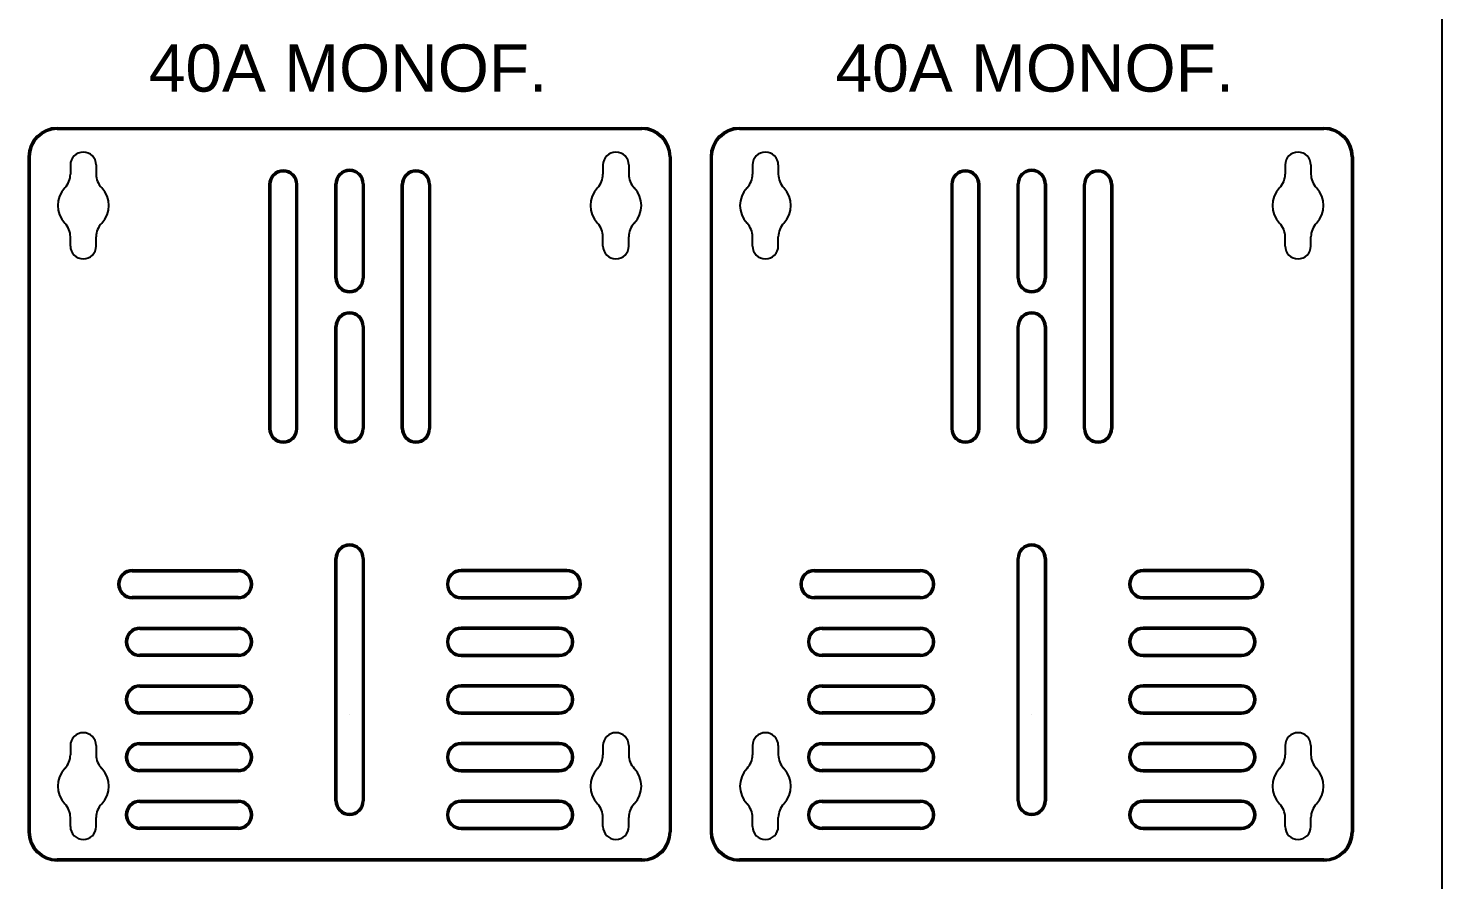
# Model space of a CAD drawing. Header units: millimetres. Extents: x 425 to 646, y 332 to 411.
# Drawn here: x 495.8099 to 496.1699, y 359.3698 to 359.5866 of the extents above; entities that cross this region are included whole.
import ezdxf

# ---------------------------------------------------------------- set-up
doc = ezdxf.new("R2010")
doc.units = ezdxf.units.MM
doc.styles.add('ARIAL', font='arial.ttf')

msp = doc.modelspace()

# ---------------------------------------------------------------- linework, layer by layer
for p, q in [((496.1699152381539, 359.8201881768011), (496.1699152381539, 359.0601881768011)), ((495.8172640768994, 359.5612363815435), (495.9661640768996, 359.5612363815435)), ((495.8172640768994, 359.5608363815434), (495.9661640768996, 359.5608363815434)), ((495.9910224586952, 359.5612363815435), (496.1399224586949, 359.5612363815435)), ((495.9910224586952, 359.5608363815434), (496.1399224586949, 359.5608363815434)), ((495.959549663892, 359.5550364148196), (495.959549663892, 359.5550364148196)), ((496.1333080456876, 359.5550364148196), (496.1333080456876, 359.5550364148196)), ((495.8098640768995, 359.5538363815433), (495.8098640768995, 359.3819563815432)), ((495.8102640768996, 359.5538363815433), (495.8102640768996, 359.3819563815432)), ((495.820593489907, 359.5517514148196), (495.820593489907, 359.5494119257751)), ((495.827163489907, 359.5517514148196), (495.827163489907, 359.5494119257751)), ((495.956264663892, 359.5517514148196), (495.956264663892, 359.5494119257751)), ((495.962834663892, 359.5517514148196), (495.962834663892, 359.5494119257751)), ((495.9731640768996, 359.5538363815433), (495.9731640768996, 359.3819563815432)), ((495.9735640768993, 359.5538363815433), (495.9735640768993, 359.3819563815432)), ((495.983622458695, 359.5538363815433), (495.983622458695, 359.3819563815432)), ((495.9840224586952, 359.5538363815433), (495.9840224586952, 359.3819563815432)), ((495.9943518717026, 359.5517514148196), (495.9943518717026, 359.5494119257751)), ((496.0009218717024, 359.5517514148196), (496.0009218717024, 359.5494119257751)), ((496.1300230456876, 359.5517514148196), (496.1300230456876, 359.5494119257751)), ((496.1365930456876, 359.5517514148196), (496.1365930456876, 359.5494119257751)), ((496.1469224586952, 359.5538363815433), (496.1469224586952, 359.3819563815432)), ((496.1473224586949, 359.5538363815433), (496.1473224586949, 359.3819563815432)), ((495.8711640768996, 359.5467863815436), (495.8711640768996, 359.4846363815432)), ((495.8715640768995, 359.5467863815436), (495.8715640768995, 359.4846363815432)), ((495.8780640768994, 359.4846363815432), (495.8780640768994, 359.5467863815436)), ((495.8784640768995, 359.4846363815432), (495.8784640768995, 359.5467863815436)), ((495.8880640768994, 359.5229363815436), (495.8880640768994, 359.5469363815434)), ((495.8884640768993, 359.5229363815436), (495.8884640768993, 359.5469363815434)), ((495.8949640768995, 359.5469363815434), (495.8949640768995, 359.5229363815436)), ((495.8953640768996, 359.5469363815434), (495.8953640768996, 359.5229363815436)), ((495.9049640768995, 359.4846363815432), (495.9049640768995, 359.5467863815436)), ((495.9053640768996, 359.4846363815432), (495.9053640768996, 359.5467863815436)), ((495.9118640768993, 359.5467863815436), (495.9118640768993, 359.4846363815432)), ((495.9122640768995, 359.5467863815436), (495.9122640768995, 359.4846363815432)), ((496.0449224586951, 359.5467863815436), (496.0449224586951, 359.4846363815432)), ((496.045322458695, 359.5467863815436), (496.045322458695, 359.4846363815432)), ((496.051822458695, 359.4846363815432), (496.051822458695, 359.5467863815436)), ((496.0522224586949, 359.4846363815432), (496.0522224586949, 359.5467863815436)), ((496.0618224586952, 359.5229363815436), (496.0618224586952, 359.5469363815434)), ((496.0622224586951, 359.5229363815436), (496.0622224586951, 359.5469363815434)), ((496.068722458695, 359.5469363815434), (496.068722458695, 359.5229363815436)), ((496.0691224586952, 359.5469363815434), (496.0691224586952, 359.5229363815436)), ((496.078722458695, 359.4846363815432), (496.078722458695, 359.5467863815436)), ((496.0791224586949, 359.4846363815432), (496.0791224586949, 359.5467863815436)), ((496.0856224586951, 359.5467863815436), (496.0856224586951, 359.4846363815432)), ((496.086022458695, 359.5467863815436), (496.086022458695, 359.4846363815432)), ((495.820593489907, 359.5311214148196), (495.820593489907, 359.5334609038641)), ((495.827163489907, 359.5311214148196), (495.827163489907, 359.5334609038641)), ((495.956264663892, 359.5311214148196), (495.956264663892, 359.5334609038641)), ((495.962834663892, 359.5311214148196), (495.962834663892, 359.5334609038641)), ((495.9943518717026, 359.5311214148196), (495.9943518717026, 359.5334609038641)), ((496.0009218717024, 359.5311214148196), (496.0009218717024, 359.5334609038641)), ((496.1300230456876, 359.5311214148196), (496.1300230456876, 359.5334609038641)), ((496.1365930456876, 359.5311214148196), (496.1365930456876, 359.5334609038641)), ((495.8880640768994, 359.4846363815432), (495.8880640768994, 359.5106363815432)), ((495.8884640768993, 359.4846363815432), (495.8884640768993, 359.5106363815432)), ((495.8949640768995, 359.5106363815432), (495.8949640768995, 359.4846363815432)), ((495.8953640768996, 359.5106363815432), (495.8953640768996, 359.4846363815432)), ((496.0618224586952, 359.4846363815432), (496.0618224586952, 359.5106363815432)), ((496.0622224586951, 359.4846363815432), (496.0622224586951, 359.5106363815432)), ((496.068722458695, 359.5106363815432), (496.068722458695, 359.4846363815432)), ((496.0691224586952, 359.5106363815432), (496.0691224586952, 359.4846363815432)), ((495.8917140768995, 359.4813863815434), (495.8917140768995, 359.4813863815434)), ((495.8917140768995, 359.4813863815434), (495.8917140768995, 359.4813863815434)), ((495.8917140768995, 359.4813863815434), (495.8917140768995, 359.4813863815434)), ((495.8917140768995, 359.4805863815436), (495.8917140768995, 359.4805863815436)), ((495.8917140768995, 359.4805863815436), (495.8917140768995, 359.4805863815436)), ((495.8917140768995, 359.4805863815436), (495.8917140768995, 359.4805863815436)), ((496.0654724586951, 359.4813863815434), (496.0654724586951, 359.4813863815434)), ((496.0654724586951, 359.4813863815434), (496.0654724586951, 359.4813863815434)), ((496.0654724586951, 359.4813863815434), (496.0654724586951, 359.4813863815434)), ((496.0654724586951, 359.4805863815436), (496.0654724586951, 359.4805863815436)), ((496.0654724586951, 359.4805863815436), (496.0654724586951, 359.4805863815436)), ((496.0654724586951, 359.4805863815436), (496.0654724586951, 359.4805863815436)), ((495.8880640768994, 359.3898363815433), (495.8880640768994, 359.4515363815433)), ((495.8884640768993, 359.3898363815433), (495.8884640768993, 359.4515363815433)), ((495.8949640768995, 359.4515363815433), (495.8949640768995, 359.3898363815433)), ((495.8953640768996, 359.4515363815433), (495.8953640768996, 359.3898363815433)), ((496.0618224586952, 359.3898363815433), (496.0618224586952, 359.4515363815433)), ((496.0622224586951, 359.3898363815433), (496.0622224586951, 359.4515363815433)), ((496.068722458695, 359.4515363815433), (496.068722458695, 359.3898363815433)), ((496.0691224586952, 359.4515363815433), (496.0691224586952, 359.3898363815433)), ((495.8363641036365, 359.4486563767932), (495.8633141036362, 359.4486563767932)), ((495.8363641036365, 359.4482563767933), (495.8633141036362, 359.4482563767933)), ((495.9470640501627, 359.4486563767932), (495.9201140501623, 359.4486563767932)), ((495.9470640501627, 359.4482563767933), (495.9201140501623, 359.4482563767933)), ((496.0101224854321, 359.4486563767932), (496.037072485432, 359.4486563767932)), ((496.0101224854321, 359.4482563767933), (496.037072485432, 359.4482563767933)), ((496.1208224319583, 359.4486563767932), (496.0938724319581, 359.4486563767932)), ((496.1208224319583, 359.4482563767933), (496.0938724319581, 359.4482563767933)), ((495.8331141036365, 359.4450063767931), (495.8331141036365, 359.4450063767931)), ((495.8665641036364, 359.4450063767931), (495.8665641036364, 359.4450063767931)), ((495.9168640501626, 359.4450063767931), (495.9168640501626, 359.4450063767931)), ((495.9503140501627, 359.4450063767931), (495.9503140501627, 359.4450063767931)), ((496.0068724854321, 359.4450063767931), (496.0068724854321, 359.4450063767931)), ((496.040322485432, 359.4450063767931), (496.040322485432, 359.4450063767931)), ((496.0906224319579, 359.4450063767931), (496.0906224319579, 359.4450063767931)), ((496.124072431958, 359.4450063767931), (496.124072431958, 359.4450063767931)), ((495.8633141036362, 359.4417563767934), (495.8363641036365, 359.4417563767934)), ((495.8633141036362, 359.4413563767932), (495.8363641036365, 359.4413563767932)), ((495.9201140501623, 359.4417563767934), (495.9470640501627, 359.4417563767934)), ((495.9201140501623, 359.4413563767932), (495.9470640501627, 359.4413563767932)), ((496.037072485432, 359.4417563767934), (496.0101224854321, 359.4417563767934)), ((496.037072485432, 359.4413563767932), (496.0101224854321, 359.4413563767932)), ((496.0938724319581, 359.4417563767934), (496.1208224319583, 359.4417563767934)), ((496.0938724319581, 359.4413563767932), (496.1208224319583, 359.4413563767932)), ((495.8383141036364, 359.4339763767932), (495.8633141036362, 359.4339763767932)), ((495.8383141036364, 359.4335763767933), (495.8633141036362, 359.4335763767933)), ((495.9451140501624, 359.4339763767932), (495.9201140501623, 359.4339763767932)), ((495.9451140501624, 359.4335763767933), (495.9201140501623, 359.4335763767933)), ((496.0120724854319, 359.4339763767932), (496.037072485432, 359.4339763767932)), ((496.0120724854319, 359.4335763767933), (496.037072485432, 359.4335763767933)), ((496.118872431958, 359.4339763767932), (496.0938724319581, 359.4339763767932)), ((496.118872431958, 359.4335763767933), (496.0938724319581, 359.4335763767933)), ((495.8633141036362, 359.4270763767931), (495.8383141036364, 359.4270763767931)), ((495.8633141036362, 359.4266763767935), (495.8383141036364, 359.4266763767935)), ((495.9201140501623, 359.4270763767931), (495.9451140501624, 359.4270763767931)), ((495.9201140501623, 359.4266763767935), (495.9451140501624, 359.4266763767935)), ((496.037072485432, 359.4270763767931), (496.0120724854319, 359.4270763767931)), ((496.037072485432, 359.4266763767935), (496.0120724854319, 359.4266763767935)), ((496.0938724319581, 359.4270763767931), (496.118872431958, 359.4270763767931)), ((496.0938724319581, 359.4266763767935), (496.118872431958, 359.4266763767935)), ((495.8383141036364, 359.4192963767932), (495.8633141036362, 359.4192963767932)), ((495.8383141036364, 359.4188963767931), (495.8633141036362, 359.4188963767931)), ((495.9451140501624, 359.4192963767932), (495.9201140501623, 359.4192963767932)), ((495.9451140501624, 359.4188963767931), (495.9201140501623, 359.4188963767931)), ((496.0120724854319, 359.4192963767932), (496.037072485432, 359.4192963767932)), ((496.0120724854319, 359.4188963767931), (496.037072485432, 359.4188963767931)), ((496.118872431958, 359.4192963767932), (496.0938724319581, 359.4192963767932)), ((496.118872431958, 359.4188963767931), (496.0938724319581, 359.4188963767931)), ((495.8633141036362, 359.4123963767934), (495.8383141036364, 359.4123963767934)), ((495.8633141036362, 359.4119963767932), (495.8383141036364, 359.4119963767932)), ((495.8917140768995, 359.4117863815434), (495.8917140768995, 359.4117863815434)), ((495.8917140768995, 359.4117863815434), (495.8917140768995, 359.4117863815434)), ((495.8917140768995, 359.4117863815434), (495.8917140768995, 359.4117863815434)), ((495.9201140501623, 359.4123963767934), (495.9451140501624, 359.4123963767934)), ((495.9201140501623, 359.4119963767932), (495.9451140501624, 359.4119963767932)), ((496.037072485432, 359.4123963767934), (496.0120724854319, 359.4123963767934)), ((496.037072485432, 359.4119963767932), (496.0120724854319, 359.4119963767932)), ((496.0654724586951, 359.4117863815434), (496.0654724586951, 359.4117863815434)), ((496.0654724586951, 359.4117863815434), (496.0654724586951, 359.4117863815434)), ((496.0654724586951, 359.4117863815434), (496.0654724586951, 359.4117863815434)), ((496.0938724319581, 359.4123963767934), (496.118872431958, 359.4123963767934)), ((496.0938724319581, 359.4119963767932), (496.118872431958, 359.4119963767932)), ((495.8238784899068, 359.4071864148198), (495.8238784899068, 359.4071864148198)), ((495.959549663892, 359.4071864148198), (495.959549663892, 359.4071864148198)), ((495.9976368717026, 359.4071864148198), (495.9976368717026, 359.4071864148198)), ((496.1333080456876, 359.4071864148198), (496.1333080456876, 359.4071864148198)), ((495.820593489907, 359.4039014148198), (495.820593489907, 359.401561925775)), ((495.827163489907, 359.4039014148198), (495.827163489907, 359.401561925775)), ((495.8383141036364, 359.4046163767935), (495.8633141036362, 359.4046163767935)), ((495.8383141036364, 359.4042163767933), (495.8633141036362, 359.4042163767933)), ((495.9451140501624, 359.4046163767935), (495.9201140501623, 359.4046163767935)), ((495.9451140501624, 359.4042163767933), (495.9201140501623, 359.4042163767933)), ((495.956264663892, 359.4039014148198), (495.956264663892, 359.401561925775)), ((495.962834663892, 359.4039014148198), (495.962834663892, 359.401561925775)), ((495.9943518717026, 359.4039014148198), (495.9943518717026, 359.401561925775)), ((496.0009218717024, 359.4039014148198), (496.0009218717024, 359.401561925775)), ((496.0120724854319, 359.4046163767935), (496.037072485432, 359.4046163767935)), ((496.0120724854319, 359.4042163767933), (496.037072485432, 359.4042163767933)), ((496.118872431958, 359.4046163767935), (496.0938724319581, 359.4046163767935)), ((496.118872431958, 359.4042163767933), (496.0938724319581, 359.4042163767933)), ((496.1300230456876, 359.4039014148198), (496.1300230456876, 359.401561925775)), ((496.1365930456876, 359.4039014148198), (496.1365930456876, 359.401561925775)), ((495.8633141036362, 359.3977163767931), (495.8383141036364, 359.3977163767931)), ((495.8633141036362, 359.3973163767932), (495.8383141036364, 359.3973163767932)), ((495.9201140501623, 359.3977163767931), (495.9451140501624, 359.3977163767931)), ((495.9201140501623, 359.3973163767932), (495.9451140501624, 359.3973163767932)), ((496.037072485432, 359.3977163767931), (496.0120724854319, 359.3977163767931)), ((496.037072485432, 359.3973163767932), (496.0120724854319, 359.3973163767932)), ((496.0938724319581, 359.3977163767931), (496.118872431958, 359.3977163767931)), ((496.0938724319581, 359.3973163767932), (496.118872431958, 359.3973163767932)), ((495.8383141036364, 359.3899363767932), (495.8633141036362, 359.3899363767932)), ((495.8383141036364, 359.3895363767933), (495.8633141036362, 359.3895363767933)), ((495.9451140501624, 359.3899363767932), (495.9201140501623, 359.3899363767932)), ((495.9451140501624, 359.3895363767933), (495.9201140501623, 359.3895363767933)), ((496.0120724854319, 359.3899363767932), (496.037072485432, 359.3899363767932)), ((496.0120724854319, 359.3895363767933), (496.037072485432, 359.3895363767933)), ((496.118872431958, 359.3899363767932), (496.0938724319581, 359.3899363767932)), ((496.118872431958, 359.3895363767933), (496.0938724319581, 359.3895363767933)), ((495.820593489907, 359.3832714148195), (495.820593489907, 359.3856109038643)), ((495.827163489907, 359.3832714148195), (495.827163489907, 359.3856109038643)), ((495.827163489907, 359.3832714148195), (495.827163489907, 359.3856109038643)), ((495.956264663892, 359.3832714148195), (495.956264663892, 359.3856109038643)), ((495.962834663892, 359.3832714148195), (495.962834663892, 359.3856109038643)), ((495.9943518717026, 359.3832714148195), (495.9943518717026, 359.3856109038643)), ((496.0009218717024, 359.3832714148195), (496.0009218717024, 359.3856109038643)), ((496.0009218717024, 359.3832714148195), (496.0009218717024, 359.3856109038643)), ((496.1300230456876, 359.3832714148195), (496.1300230456876, 359.3856109038643)), ((496.1365930456876, 359.3832714148195), (496.1365930456876, 359.3856109038643)), ((495.8633141036362, 359.3830363767934), (495.8383141036364, 359.3830363767934)), ((495.8633141036362, 359.3826363767932), (495.8383141036364, 359.3826363767932)), ((495.9201140501623, 359.3830363767934), (495.9451140501624, 359.3830363767934)), ((495.9201140501623, 359.3826363767932), (495.9451140501624, 359.3826363767932)), ((496.037072485432, 359.3830363767934), (496.0120724854319, 359.3830363767934)), ((496.037072485432, 359.3826363767932), (496.0120724854319, 359.3826363767932)), ((496.0938724319581, 359.3830363767934), (496.118872431958, 359.3830363767934)), ((496.0938724319581, 359.3826363767932), (496.118872431958, 359.3826363767932)), ((495.9661640768996, 359.3749563815434), (495.8172640768994, 359.3749563815434)), ((495.9661640768996, 359.3745563815435), (495.8172640768994, 359.3745563815435)), ((496.1399224586949, 359.3749563815434), (495.9910224586952, 359.3749563815434)), ((496.1399224586949, 359.3745563815435), (495.9910224586952, 359.3745563815435))]:
    msp.add_line(p, q)
for centre, radius, start, end in [((495.8172640768994, 359.5538363815433), 0.007399999999999999, 90, 180), ((495.8172640768994, 359.5538363815433), 0.006999999999999999, 90, 180), ((495.9661640768996, 359.5538363815433), 0.007399999999999999, 0, 90), ((495.9661640768996, 359.5538363815433), 0.006999999999999999, 0, 90), ((495.9910224586952, 359.5538363815433), 0.007399999999999999, 90, 180), ((495.9910224586952, 359.5538363815433), 0.006999999999999999, 90, 180), ((496.1399224586949, 359.5538363815433), 0.007399999999999999, 0, 90), ((496.1399224586949, 359.5538363815433), 0.006999999999999999, 0, 90), ((495.8238784899068, 359.5517514148196), 0.003285, 90, 180), ((495.8238784899068, 359.5517514148196), 0.003285, 0, 90), ((495.959549663892, 359.5517514148196), 0.003285, 90, 180), ((495.959549663892, 359.5517514148196), 0.003285, 0, 90), ((495.9976368717026, 359.5517514148196), 0.003285, 90, 180), ((495.9976368717026, 359.5517514148196), 0.003285, 0, 90), ((496.1333080456876, 359.5517514148196), 0.003285, 90, 180), ((496.1333080456876, 359.5517514148196), 0.003285, 0, 90), ((495.8155934899069, 359.5494119257751), 0.004999999999999999, 316.0903885714994, 0), ((495.8321634899069, 359.5494119257751), 0.004999999999999999, 180, 223.9096114285005), ((495.8748140768994, 359.5467863815436), 0.003649999999999999, 90, 180), ((495.8748140768994, 359.5467863815436), 0.003249999999999999, 90, 180), ((495.8748140768994, 359.5467863815436), 0.003649999999999999, 0, 90), ((495.8748140768994, 359.5467863815436), 0.003249999999999999, 0, 90), ((495.8917140768995, 359.5469363815434), 0.003649999999999999, 90, 180), ((495.8917140768995, 359.5469363815434), 0.003249999999999999, 90, 180), ((495.8917140768995, 359.5469363815434), 0.003649999999999999, 0, 90), ((495.8917140768995, 359.5469363815434), 0.003249999999999999, 0, 90), ((495.9086140768994, 359.5467863815436), 0.003649999999999999, 90, 180), ((495.9086140768994, 359.5467863815436), 0.003249999999999999, 90, 180), ((495.9086140768994, 359.5467863815436), 0.003649999999999999, 0, 90), ((495.9086140768994, 359.5467863815436), 0.003249999999999999, 0, 90), ((495.9512646638921, 359.5494119257751), 0.004999999999999999, 316.0903885714994, 0), ((495.9678346638921, 359.5494119257751), 0.004999999999999999, 180, 223.9096114285005), ((495.9893518717027, 359.5494119257751), 0.004999999999999999, 316.0903885714994, 0), ((496.0059218717025, 359.5494119257751), 0.004999999999999999, 180, 223.9096114285005), ((496.048572458695, 359.5467863815436), 0.003649999999999999, 90, 180), ((496.048572458695, 359.5467863815436), 0.003249999999999999, 90, 180), ((496.048572458695, 359.5467863815436), 0.003649999999999999, 0, 90), ((496.048572458695, 359.5467863815436), 0.003249999999999999, 0, 90), ((496.0654724586951, 359.5469363815434), 0.003649999999999999, 90, 180), ((496.0654724586951, 359.5469363815434), 0.003249999999999999, 90, 180), ((496.0654724586951, 359.5469363815434), 0.003649999999999999, 0, 90), ((496.0654724586951, 359.5469363815434), 0.003249999999999999, 0, 90), ((496.0823724586949, 359.5467863815436), 0.003649999999999999, 90, 180), ((496.0823724586949, 359.5467863815436), 0.003249999999999999, 90, 180), ((496.0823724586949, 359.5467863815436), 0.003649999999999999, 0, 90), ((496.0823724586949, 359.5467863815436), 0.003249999999999999, 0, 90), ((496.1250230456874, 359.5494119257751), 0.004999999999999999, 316.0903885714994, 0), ((496.1415930456877, 359.5494119257751), 0.004999999999999999, 180, 223.9096114285005), ((495.8238784899068, 359.5414364148196), 0.006499999999999999, 136.0903885714995, 223.9096114285005), ((495.8238784899068, 359.5414364148196), 0.006499999999999999, 316.0903885714994, 43.9096114285005), ((495.959549663892, 359.5414364148196), 0.006499999999999999, 136.0903885714995, 223.9096114285005), ((495.959549663892, 359.5414364148196), 0.006499999999999999, 316.0903885714994, 43.9096114285005), ((495.9976368717026, 359.5414364148196), 0.006499999999999999, 136.0903885714995, 223.9096114285005), ((495.9976368717026, 359.5414364148196), 0.006499999999999999, 316.0903885714994, 43.9096114285005), ((496.1333080456876, 359.5414364148196), 0.006499999999999999, 136.0903885714995, 223.9096114285005), ((496.1333080456876, 359.5414364148196), 0.006499999999999999, 316.0903885714994, 43.9096114285005), ((495.8155934899069, 359.5334609038641), 0.004999999999999999, 0, 43.9096114285005), ((495.8321634899069, 359.5334609038641), 0.004999999999999999, 136.0903885714995, 180), ((495.9512646638921, 359.5334609038641), 0.004999999999999999, 0, 43.9096114285005), ((495.9678346638921, 359.5334609038641), 0.004999999999999999, 136.0903885714995, 180), ((495.9893518717027, 359.5334609038641), 0.004999999999999999, 0, 43.9096114285005), ((496.0059218717025, 359.5334609038641), 0.004999999999999999, 136.0903885714995, 180), ((496.1250230456874, 359.5334609038641), 0.004999999999999999, 0, 43.9096114285005), ((496.1415930456877, 359.5334609038641), 0.004999999999999999, 136.0903885714995, 180), ((495.8238784899068, 359.5311214148196), 0.003285, 180, 270), ((495.8238784899068, 359.5311214148196), 0.003285, 270, 0), ((495.959549663892, 359.5311214148196), 0.003285, 180, 270), ((495.959549663892, 359.5311214148196), 0.003285, 270, 0), ((495.9976368717026, 359.5311214148196), 0.003285, 180, 270), ((495.9976368717026, 359.5311214148196), 0.003285, 270, 0), ((496.1333080456876, 359.5311214148196), 0.003285, 180, 270), ((496.1333080456876, 359.5311214148196), 0.003285, 270, 0), ((495.8917140768995, 359.5229363815436), 0.003649999999999999, 180, 270), ((495.8917140768995, 359.5229363815436), 0.003249999999999999, 180, 270), ((495.8917140768995, 359.5229363815436), 0.003649999999999999, 270, 0), ((495.8917140768995, 359.5229363815436), 0.003249999999999999, 270, 0), ((496.0654724586951, 359.5229363815436), 0.003649999999999999, 180, 270), ((496.0654724586951, 359.5229363815436), 0.003249999999999999, 180, 270), ((496.0654724586951, 359.5229363815436), 0.003649999999999999, 270, 0), ((496.0654724586951, 359.5229363815436), 0.003249999999999999, 270, 0), ((495.8917140768995, 359.5106363815432), 0.003649999999999999, 90, 180), ((495.8917140768995, 359.5106363815432), 0.003249999999999999, 90, 180), ((495.8917140768995, 359.5106363815432), 0.003649999999999999, 0, 90), ((495.8917140768995, 359.5106363815432), 0.003249999999999999, 0, 90), ((496.0654724586951, 359.5106363815432), 0.003649999999999999, 90, 180), ((496.0654724586951, 359.5106363815432), 0.003249999999999999, 90, 180), ((496.0654724586951, 359.5106363815432), 0.003649999999999999, 0, 90), ((496.0654724586951, 359.5106363815432), 0.003249999999999999, 0, 90), ((495.8748140768994, 359.4846363815432), 0.003649999999999999, 180, 270), ((495.8748140768994, 359.4846363815432), 0.003249999999999999, 180, 270), ((495.8748140768994, 359.4846363815432), 0.003249999999999999, 270, 0), ((495.8748140768994, 359.4846363815432), 0.003649999999999999, 270, 0), ((495.8917140768995, 359.4846363815432), 0.003649999999999999, 180, 270), ((495.8917140768995, 359.4846363815432), 0.003249999999999999, 180, 270), ((495.8917140768995, 359.4846363815432), 0.003649999999999999, 270, 0), ((495.8917140768995, 359.4846363815432), 0.003249999999999999, 270, 0), ((495.9086140768994, 359.4846363815432), 0.003649999999999999, 180, 270), ((495.9086140768994, 359.4846363815432), 0.003249999999999999, 180, 270), ((495.9086140768994, 359.4846363815432), 0.003249999999999999, 270, 0), ((495.9086140768994, 359.4846363815432), 0.003649999999999999, 270, 0), ((496.048572458695, 359.4846363815432), 0.003649999999999999, 180, 270), ((496.048572458695, 359.4846363815432), 0.003249999999999999, 180, 270), ((496.048572458695, 359.4846363815432), 0.003249999999999999, 270, 0), ((496.048572458695, 359.4846363815432), 0.003649999999999999, 270, 0), ((496.0654724586951, 359.4846363815432), 0.003649999999999999, 180, 270), ((496.0654724586951, 359.4846363815432), 0.003249999999999999, 180, 270), ((496.0654724586951, 359.4846363815432), 0.003649999999999999, 270, 0), ((496.0654724586951, 359.4846363815432), 0.003249999999999999, 270, 0), ((496.0823724586949, 359.4846363815432), 0.003649999999999999, 180, 270), ((496.0823724586949, 359.4846363815432), 0.003249999999999999, 180, 270), ((496.0823724586949, 359.4846363815432), 0.003249999999999999, 270, 0), ((496.0823724586949, 359.4846363815432), 0.003649999999999999, 270, 0), ((495.8917140768995, 359.4515363815433), 0.003649999999999999, 90, 180), ((495.8917140768995, 359.4515363815433), 0.003249999999999999, 90, 180), ((495.8917140768995, 359.4515363815433), 0.003649999999999999, 0, 90), ((495.8917140768995, 359.4515363815433), 0.003249999999999999, 0, 90), ((496.0654724586951, 359.4515363815433), 0.003649999999999999, 90, 180), ((496.0654724586951, 359.4515363815433), 0.003249999999999999, 90, 180), ((496.0654724586951, 359.4515363815433), 0.003649999999999999, 0, 90), ((496.0654724586951, 359.4515363815433), 0.003249999999999999, 0, 90), ((495.8363641036365, 359.4450063767931), 0.003649999999999999, 90, 180), ((495.8363641036365, 359.4450063767931), 0.003249999999999999, 90, 180), ((495.8633141036362, 359.4450063767931), 0.003649999999999999, 0, 90), ((495.8633141036362, 359.4450063767931), 0.003249999999999999, 0, 90), ((495.9201140501623, 359.4450063767931), 0.003649999999999999, 90, 180), ((495.9201140501623, 359.4450063767931), 0.003249999999999999, 90, 180), ((495.9470640501627, 359.4450063767931), 0.003649999999999999, 0, 90), ((495.9470640501627, 359.4450063767931), 0.003249999999999999, 0, 90), ((496.0101224854321, 359.4450063767931), 0.003649999999999999, 90, 180), ((496.0101224854321, 359.4450063767931), 0.003249999999999999, 90, 180), ((496.037072485432, 359.4450063767931), 0.003649999999999999, 0, 90), ((496.037072485432, 359.4450063767931), 0.003249999999999999, 0, 90), ((496.0938724319581, 359.4450063767931), 0.003649999999999999, 90, 180), ((496.0938724319581, 359.4450063767931), 0.003249999999999999, 90, 180), ((496.1208224319583, 359.4450063767931), 0.003649999999999999, 0, 90), ((496.1208224319583, 359.4450063767931), 0.003249999999999999, 0, 90), ((495.8363641036365, 359.4450063767931), 0.003649999999999999, 180, 270), ((495.8363641036365, 359.4450063767931), 0.003249999999999999, 180, 270), ((495.8633141036362, 359.4450063767931), 0.003649999999999999, 270, 0), ((495.8633141036362, 359.4450063767931), 0.003249999999999999, 270, 0), ((495.9201140501623, 359.4450063767931), 0.003649999999999999, 180, 270), ((495.9201140501623, 359.4450063767931), 0.003249999999999999, 180, 270), ((495.9470640501627, 359.4450063767931), 0.003249999999999999, 270, 0), ((495.9470640501627, 359.4450063767931), 0.003649999999999999, 270, 0), ((496.0101224854321, 359.4450063767931), 0.003649999999999999, 180, 270), ((496.0101224854321, 359.4450063767931), 0.003249999999999999, 180, 270), ((496.037072485432, 359.4450063767931), 0.003649999999999999, 270, 0), ((496.037072485432, 359.4450063767931), 0.003249999999999999, 270, 0), ((496.0938724319581, 359.4450063767931), 0.003649999999999999, 180, 270), ((496.0938724319581, 359.4450063767931), 0.003249999999999999, 180, 270), ((496.1208224319583, 359.4450063767931), 0.003249999999999999, 270, 0), ((496.1208224319583, 359.4450063767931), 0.003649999999999999, 270, 0), ((495.8383141036364, 359.4303263767933), 0.003649999999999999, 90, 180), ((495.8383141036364, 359.4303263767933), 0.003249999999999999, 90, 180), ((495.8633141036362, 359.4303263767933), 0.003649999999999999, 0, 90), ((495.8633141036362, 359.4303263767933), 0.003249999999999999, 0, 90), ((495.9201140501623, 359.4303263767933), 0.003649999999999999, 90, 180), ((495.9201140501623, 359.4303263767933), 0.003249999999999999, 90, 180), ((495.9451140501624, 359.4303263767933), 0.003649999999999999, 0, 90), ((495.9451140501624, 359.4303263767933), 0.003249999999999999, 0, 90), ((496.0120724854319, 359.4303263767933), 0.003649999999999999, 90, 180), ((496.0120724854319, 359.4303263767933), 0.003249999999999999, 90, 180), ((496.037072485432, 359.4303263767933), 0.003649999999999999, 0, 90), ((496.037072485432, 359.4303263767933), 0.003249999999999999, 0, 90), ((496.0938724319581, 359.4303263767933), 0.003649999999999999, 90, 180), ((496.0938724319581, 359.4303263767933), 0.003249999999999999, 90, 180), ((496.118872431958, 359.4303263767933), 0.003649999999999999, 0, 90), ((496.118872431958, 359.4303263767933), 0.003249999999999999, 0, 90), ((495.8383141036364, 359.4303263767933), 0.003649999999999999, 180, 270), ((495.8383141036364, 359.4303263767933), 0.003249999999999999, 180, 270), ((495.8633141036362, 359.4303263767933), 0.003249999999999999, 270, 0), ((495.8633141036362, 359.4303263767933), 0.003649999999999999, 270, 0), ((495.9201140501623, 359.4303263767933), 0.003649999999999999, 180, 270), ((495.9201140501623, 359.4303263767933), 0.003249999999999999, 180, 270), ((495.9451140501624, 359.4303263767933), 0.003649999999999999, 270, 0), ((495.9451140501624, 359.4303263767933), 0.003249999999999999, 270, 0), ((496.0120724854319, 359.4303263767933), 0.003649999999999999, 180, 270), ((496.0120724854319, 359.4303263767933), 0.003249999999999999, 180, 270), ((496.037072485432, 359.4303263767933), 0.003249999999999999, 270, 0), ((496.037072485432, 359.4303263767933), 0.003649999999999999, 270, 0), ((496.0938724319581, 359.4303263767933), 0.003649999999999999, 180, 270), ((496.0938724319581, 359.4303263767933), 0.003249999999999999, 180, 270), ((496.118872431958, 359.4303263767933), 0.003649999999999999, 270, 0), ((496.118872431958, 359.4303263767933), 0.003249999999999999, 270, 0), ((495.8383141036364, 359.4156463767933), 0.003649999999999999, 90, 180), ((495.8383141036364, 359.4156463767933), 0.003249999999999999, 90, 180), ((495.8633141036362, 359.4156463767933), 0.003649999999999999, 0, 90), ((495.8633141036362, 359.4156463767933), 0.003249999999999999, 0, 90), ((495.9201140501623, 359.4156463767933), 0.003649999999999999, 90, 180), ((495.9201140501623, 359.4156463767933), 0.003249999999999999, 90, 180), ((495.9451140501624, 359.4156463767933), 0.003649999999999999, 0, 90), ((495.9451140501624, 359.4156463767933), 0.003249999999999999, 0, 90), ((496.0120724854319, 359.4156463767933), 0.003649999999999999, 90, 180), ((496.0120724854319, 359.4156463767933), 0.003249999999999999, 90, 180), ((496.037072485432, 359.4156463767933), 0.003649999999999999, 0, 90), ((496.037072485432, 359.4156463767933), 0.003249999999999999, 0, 90), ((496.0938724319581, 359.4156463767933), 0.003649999999999999, 90, 180), ((496.0938724319581, 359.4156463767933), 0.003249999999999999, 90, 180), ((496.118872431958, 359.4156463767933), 0.003649999999999999, 0, 90), ((496.118872431958, 359.4156463767933), 0.003249999999999999, 0, 90), ((495.8383141036364, 359.4156463767933), 0.003649999999999999, 180, 270), ((495.8383141036364, 359.4156463767933), 0.003249999999999999, 180, 270), ((495.8633141036362, 359.4156463767933), 0.003649999999999999, 270, 0), ((495.8633141036362, 359.4156463767933), 0.003249999999999999, 270, 0), ((495.9201140501623, 359.4156463767933), 0.003649999999999999, 180, 270), ((495.9201140501623, 359.4156463767933), 0.003249999999999999, 180, 270), ((495.9451140501624, 359.4156463767933), 0.003649999999999999, 270, 0), ((495.9451140501624, 359.4156463767933), 0.003249999999999999, 270, 0), ((496.0120724854319, 359.4156463767933), 0.003649999999999999, 180, 270), ((496.0120724854319, 359.4156463767933), 0.003249999999999999, 180, 270), ((496.037072485432, 359.4156463767933), 0.003649999999999999, 270, 0), ((496.037072485432, 359.4156463767933), 0.003249999999999999, 270, 0), ((496.0938724319581, 359.4156463767933), 0.003649999999999999, 180, 270), ((496.0938724319581, 359.4156463767933), 0.003249999999999999, 180, 270), ((496.118872431958, 359.4156463767933), 0.003649999999999999, 270, 0), ((496.118872431958, 359.4156463767933), 0.003249999999999999, 270, 0), ((495.8238784899068, 359.4039014148198), 0.003285, 90, 180), ((495.8238784899068, 359.4039014148198), 0.003285, 0, 90), ((495.959549663892, 359.4039014148198), 0.003285, 90, 180), ((495.959549663892, 359.4039014148198), 0.003285, 0, 90), ((495.9976368717026, 359.4039014148198), 0.003285, 90, 180), ((495.9976368717026, 359.4039014148198), 0.003285, 0, 90), ((496.1333080456876, 359.4039014148198), 0.003285, 90, 180), ((496.1333080456876, 359.4039014148198), 0.003285, 0, 90), ((495.8383141036364, 359.4009663767933), 0.003649999999999999, 90, 180), ((495.8383141036364, 359.4009663767933), 0.003249999999999999, 90, 180), ((495.8633141036362, 359.4009663767933), 0.003649999999999999, 0, 90), ((495.8633141036362, 359.4009663767933), 0.003249999999999999, 0, 90), ((495.9201140501623, 359.4009663767933), 0.003649999999999999, 90, 180), ((495.9201140501623, 359.4009663767933), 0.003249999999999999, 90, 180), ((495.9451140501624, 359.4009663767933), 0.003649999999999999, 0, 90), ((495.9451140501624, 359.4009663767933), 0.003249999999999999, 0, 90), ((496.0120724854319, 359.4009663767933), 0.003649999999999999, 90, 180), ((496.0120724854319, 359.4009663767933), 0.003249999999999999, 90, 180), ((496.037072485432, 359.4009663767933), 0.003649999999999999, 0, 90), ((496.037072485432, 359.4009663767933), 0.003249999999999999, 0, 90), ((496.0938724319581, 359.4009663767933), 0.003649999999999999, 90, 180), ((496.0938724319581, 359.4009663767933), 0.003249999999999999, 90, 180), ((496.118872431958, 359.4009663767933), 0.003649999999999999, 0, 90), ((496.118872431958, 359.4009663767933), 0.003249999999999999, 0, 90), ((495.8155934899069, 359.401561925775), 0.004999999999999999, 316.0903885714994, 0), ((495.8321634899069, 359.401561925775), 0.004999999999999999, 180, 223.9096114285005), ((495.8383141036364, 359.4009663767933), 0.003649999999999999, 180, 270), ((495.8383141036364, 359.4009663767933), 0.003249999999999999, 180, 270), ((495.8633141036362, 359.4009663767933), 0.003649999999999999, 270, 0), ((495.8633141036362, 359.4009663767933), 0.003249999999999999, 270, 0), ((495.9201140501623, 359.4009663767933), 0.003649999999999999, 180, 270), ((495.9201140501623, 359.4009663767933), 0.003249999999999999, 180, 270), ((495.9451140501624, 359.4009663767933), 0.003649999999999999, 270, 0), ((495.9451140501624, 359.4009663767933), 0.003249999999999999, 270, 0), ((495.9512646638921, 359.401561925775), 0.004999999999999999, 316.0903885714994, 0), ((495.9678346638921, 359.401561925775), 0.004999999999999999, 180, 223.9096114285005), ((495.9893518717027, 359.401561925775), 0.004999999999999999, 316.0903885714994, 0), ((496.0059218717025, 359.401561925775), 0.004999999999999999, 180, 223.9096114285005), ((496.0120724854319, 359.4009663767933), 0.003649999999999999, 180, 270), ((496.0120724854319, 359.4009663767933), 0.003249999999999999, 180, 270), ((496.037072485432, 359.4009663767933), 0.003649999999999999, 270, 0), ((496.037072485432, 359.4009663767933), 0.003249999999999999, 270, 0), ((496.0938724319581, 359.4009663767933), 0.003649999999999999, 180, 270), ((496.0938724319581, 359.4009663767933), 0.003249999999999999, 180, 270), ((496.118872431958, 359.4009663767933), 0.003649999999999999, 270, 0), ((496.118872431958, 359.4009663767933), 0.003249999999999999, 270, 0), ((496.1250230456874, 359.401561925775), 0.004999999999999999, 316.0903885714994, 0), ((496.1415930456877, 359.401561925775), 0.004999999999999999, 180, 223.9096114285005), ((495.8238784899068, 359.3935864148198), 0.006499999999999999, 136.0903885714995, 223.9096114285005), ((495.8238784899068, 359.3935864148198), 0.006499999999999999, 316.0903885714994, 43.9096114285005), ((495.959549663892, 359.3935864148198), 0.006499999999999999, 136.0903885714995, 223.9096114285005), ((495.959549663892, 359.3935864148198), 0.006499999999999999, 316.0903885714994, 43.9096114285005), ((495.9976368717026, 359.3935864148198), 0.006499999999999999, 136.0903885714995, 223.9096114285005), ((495.9976368717026, 359.3935864148198), 0.006499999999999999, 316.0903885714994, 43.9096114285005), ((496.1333080456876, 359.3935864148198), 0.006499999999999999, 136.0903885714995, 223.9096114285005), ((496.1333080456876, 359.3935864148198), 0.006499999999999999, 316.0903885714994, 43.9096114285005), ((495.8155934899069, 359.3856109038643), 0.004999999999999999, 0, 43.9096114285005), ((495.8321634899069, 359.3856109038643), 0.004999999999999999, 136.0903885714995, 180), ((495.8383141036364, 359.3862863767934), 0.003649999999999999, 90, 180), ((495.8383141036364, 359.3862863767934), 0.003249999999999999, 90, 180), ((495.8633141036362, 359.3862863767934), 0.003649999999999999, 0, 90), ((495.8633141036362, 359.3862863767934), 0.003249999999999999, 0, 90), ((495.8917140768995, 359.3898363815433), 0.003649999999999999, 180, 270), ((495.8917140768995, 359.3898363815433), 0.003249999999999999, 180, 270), ((495.8917140768995, 359.3898363815433), 0.003249999999999999, 270, 0), ((495.8917140768995, 359.3898363815433), 0.003649999999999999, 270, 0), ((495.9201140501623, 359.3862863767934), 0.003649999999999999, 90, 180), ((495.9201140501623, 359.3862863767934), 0.003249999999999999, 90, 180), ((495.9451140501624, 359.3862863767934), 0.003649999999999999, 0, 90), ((495.9451140501624, 359.3862863767934), 0.003249999999999999, 0, 90), ((495.9512646638921, 359.3856109038643), 0.004999999999999999, 0, 43.9096114285005), ((495.9678346638921, 359.3856109038643), 0.004999999999999999, 136.0903885714995, 180), ((495.9893518717027, 359.3856109038643), 0.004999999999999999, 0, 43.9096114285005), ((496.0059218717025, 359.3856109038643), 0.004999999999999999, 136.0903885714995, 180), ((496.0120724854319, 359.3862863767934), 0.003649999999999999, 90, 180), ((496.0120724854319, 359.3862863767934), 0.003249999999999999, 90, 180), ((496.037072485432, 359.3862863767934), 0.003649999999999999, 0, 90), ((496.037072485432, 359.3862863767934), 0.003249999999999999, 0, 90), ((496.0654724586951, 359.3898363815433), 0.003649999999999999, 180, 270), ((496.0654724586951, 359.3898363815433), 0.003249999999999999, 180, 270), ((496.0654724586951, 359.3898363815433), 0.003249999999999999, 270, 0), ((496.0654724586951, 359.3898363815433), 0.003649999999999999, 270, 0), ((496.0938724319581, 359.3862863767934), 0.003649999999999999, 90, 180), ((496.0938724319581, 359.3862863767934), 0.003249999999999999, 90, 180), ((496.118872431958, 359.3862863767934), 0.003649999999999999, 0, 90), ((496.118872431958, 359.3862863767934), 0.003249999999999999, 0, 90), ((496.1250230456874, 359.3856109038643), 0.004999999999999999, 0, 43.9096114285005), ((496.1415930456877, 359.3856109038643), 0.004999999999999999, 136.0903885714995, 180), ((495.8383141036364, 359.3862863767934), 0.003649999999999999, 180, 270), ((495.8383141036364, 359.3862863767934), 0.003249999999999999, 180, 270), ((495.8633141036362, 359.3862863767934), 0.003649999999999999, 270, 0), ((495.8633141036362, 359.3862863767934), 0.003249999999999999, 270, 0), ((495.9201140501623, 359.3862863767934), 0.003649999999999999, 180, 270), ((495.9201140501623, 359.3862863767934), 0.003249999999999999, 180, 270), ((495.9451140501624, 359.3862863767934), 0.003649999999999999, 270, 0), ((495.9451140501624, 359.3862863767934), 0.003249999999999999, 270, 0), ((496.0120724854319, 359.3862863767934), 0.003649999999999999, 180, 270), ((496.0120724854319, 359.3862863767934), 0.003249999999999999, 180, 270), ((496.037072485432, 359.3862863767934), 0.003649999999999999, 270, 0), ((496.037072485432, 359.3862863767934), 0.003249999999999999, 270, 0), ((496.0938724319581, 359.3862863767934), 0.003649999999999999, 180, 270), ((496.0938724319581, 359.3862863767934), 0.003249999999999999, 180, 270), ((496.118872431958, 359.3862863767934), 0.003649999999999999, 270, 0), ((496.118872431958, 359.3862863767934), 0.003249999999999999, 270, 0), ((495.8172640768994, 359.3819563815432), 0.007399999999999999, 180, 270), ((495.8172640768994, 359.3819563815432), 0.006999999999999999, 180, 270), ((495.8238784899068, 359.3832714148195), 0.003285, 180, 270), ((495.8238784899068, 359.3832714148195), 0.003285, 270, 0), ((495.959549663892, 359.3832714148195), 0.003285, 180, 270), ((495.959549663892, 359.3832714148195), 0.003285, 270, 0), ((495.9661640768996, 359.3819563815432), 0.006999999999999999, 270, 0), ((495.9661640768996, 359.3819563815432), 0.007399999999999999, 270, 0), ((495.9910224586952, 359.3819563815432), 0.007399999999999999, 180, 270), ((495.9910224586952, 359.3819563815432), 0.006999999999999999, 180, 270), ((495.9976368717026, 359.3832714148195), 0.003285, 180, 270), ((495.9976368717026, 359.3832714148195), 0.003285, 270, 0), ((496.1333080456876, 359.3832714148195), 0.003285, 180, 270), ((496.1333080456876, 359.3832714148195), 0.003285, 270, 0), ((496.1399224586949, 359.3819563815432), 0.006999999999999999, 270, 0), ((496.1399224586949, 359.3819563815432), 0.007399999999999999, 270, 0)]:
    msp.add_arc(centre, radius, start, end)

# ---------------------------------------------------------------- texts
at = {"style": 'ARIAL'}
for p in [(495.8405816430132, 359.5704344814619), (496.015520066704, 359.5704344814619)]:
    msp.add_text('40A MONOF.', height=0.012, dxfattribs=at).set_placement(p)

doc.saveas('drawing.dxf')
